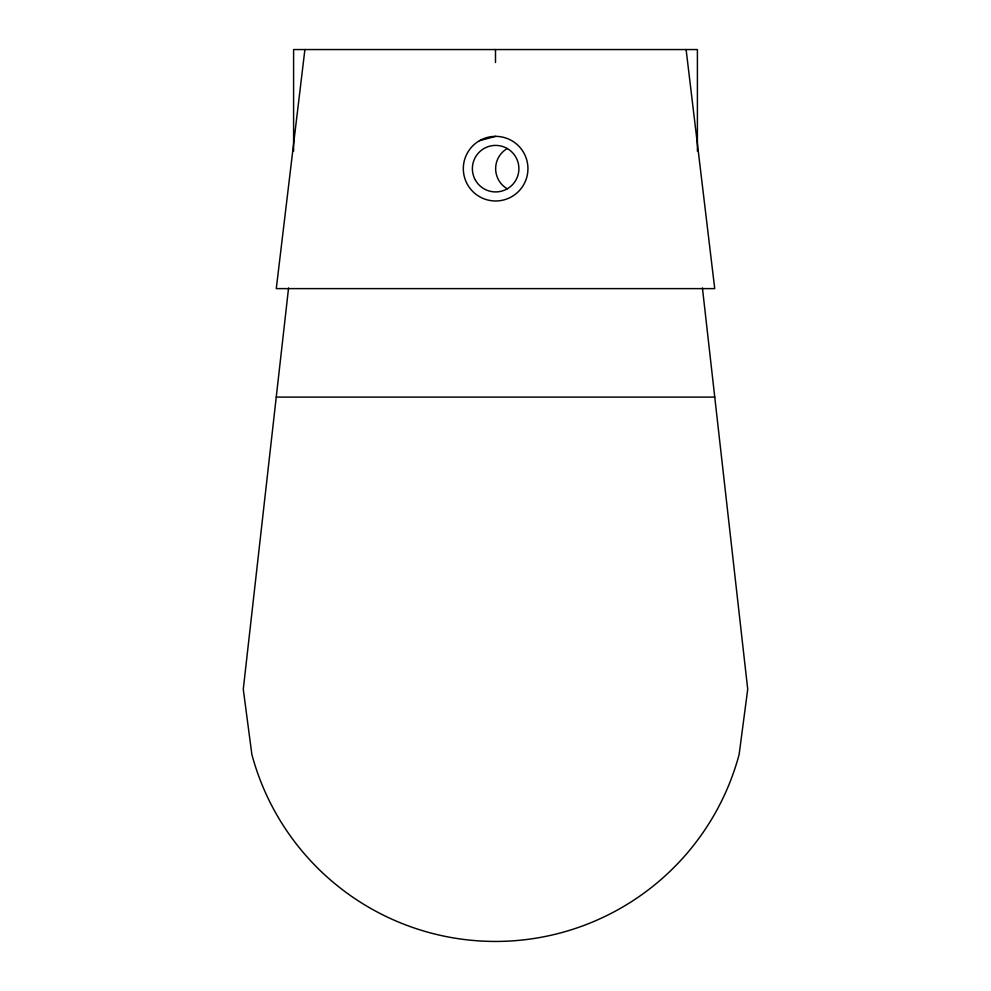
<?xml version="1.0" encoding="UTF-8"?>
<svg xmlns="http://www.w3.org/2000/svg" width="991" height="991" viewBox="0 0 991 991"><rect width="100%" height="100%" fill="white"/><g stroke="black" fill="none" stroke-linecap="round" stroke-linejoin="round"><path stroke-width="1.49" d="M288.567 287.972L243.278 689.228L251.875 754.51A252.222 252.222 0 0 0 739.125 754.51L747.722 689.228L702.433 287.972M304.894 49.55L276.278 288.616L714.722 288.616L686.106 49.55M479.483 140.685A32.307 32.307 0 0 1 527.943 168.668A32.307 32.307 0 0 1 479.483 196.652A32.307 32.307 0 0 1 479.483 140.685L495.636 136.362M276.241 397.106L714.759 397.106M697.404 151.09L697.404 49.55L293.596 49.55L293.596 151.09M495.5 49.55L495.5 62.47M507.268 188.81A23.264 23.264 0 0 1 507.268 148.526M475.494 180.3A23.264 23.264 0 0 0 515.778 180.3A23.264 23.264 0 0 0 495.636 145.404A23.264 23.264 0 0 0 475.494 180.3"/></g></svg>
